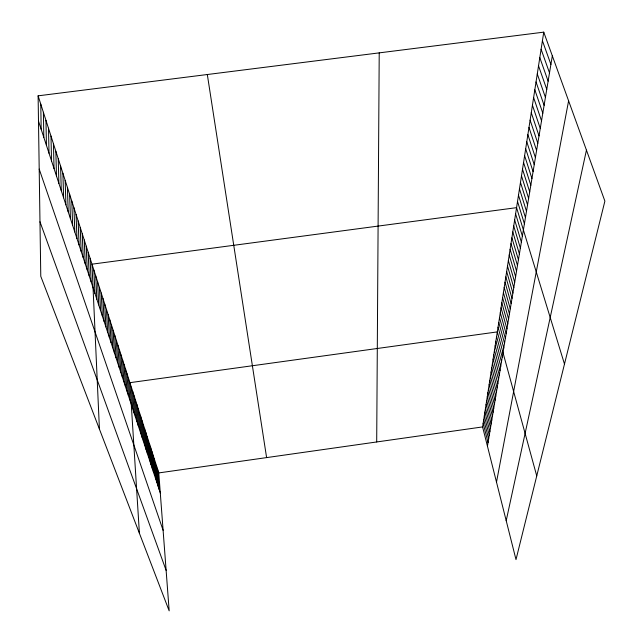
<?xml version="1.0" encoding="UTF-8"?>
<svg xmlns="http://www.w3.org/2000/svg" width="643" height="643" viewBox="0 0 643 643"><rect width="100%" height="100%" fill="white"/><g stroke="black" fill="none" stroke-linecap="round" stroke-linejoin="round"><path stroke-width="0.96" d="M376.694 441.958L379.217 52.871M543.753 32.15L604.886 201.114L515.999 559.595L482.596 426.92L543.753 32.15L38.114 95.831L40.782 276.329L169.173 610.85L158.781 472.918L38.114 95.831M487.45 446.186L552.329 55.853M496.5 482.154L568.605 100.838M506.202 520.685L586.44 150.132M158.781 472.918L482.596 426.92M39.979 221.771L166.127 570.365M542.419 40.774L550.906 64.429M541.101 49.262L549.5 72.868M539.807 57.621L548.117 81.171M538.529 65.851L546.759 89.353M537.275 73.961L545.425 97.406M536.037 81.942L544.107 105.339M39.199 169.101L163.105 530.306M534.823 89.811L542.805 113.144M533.618 97.559L541.527 120.844M532.436 105.203L540.265 128.423M531.271 112.726L539.027 135.89M530.121 120.145L537.805 143.244M528.988 127.459L536.6 150.502M527.871 134.66L535.41 157.648M38.492 121.093L160.292 492.932M526.77 141.765L534.237 164.688M525.685 148.774L533.079 171.633M524.616 155.678L531.946 178.481M523.563 162.494L530.821 185.232M522.518 169.213L529.719 191.887M521.489 175.836L528.626 198.446M520.476 182.371L527.549 204.916M519.48 188.825L526.488 211.306M518.499 195.183L525.444 217.599M517.527 201.46L524.407 223.812M564.482 364.075L516.562 207.657L91.989 264.177L99.432 429.138M515.606 213.846L522.373 236.069M514.657 219.962L521.369 242.114M513.725 225.99L520.38 248.077M512.801 231.938L519.399 253.961M511.892 237.814L518.435 259.764M510.992 243.609L517.478 265.495M510.108 249.339L516.538 271.153M509.232 254.99L515.614 276.739M508.364 260.568L514.697 282.253M507.512 266.081L513.789 287.694M506.668 271.523L512.897 293.071M505.84 276.892L512.013 298.376M505.012 282.205L511.145 303.617M504.2 287.445L510.285 308.793M503.397 292.629L509.433 313.905M502.609 297.741L508.597 318.96M501.821 302.797L507.769 323.943M501.05 307.796L506.949 328.87M500.286 312.731L506.137 333.741M499.531 317.61L505.334 338.556M498.783 322.424L504.546 343.306M498.044 327.191L503.766 348.008M536.744 475.933L497.312 331.901L129.902 382.673L139.41 533.312M496.597 336.554L502.231 357.235M495.882 341.16L501.476 361.768M495.174 345.709L500.736 366.253M494.483 350.202L499.997 370.689M493.792 354.655L499.265 375.07M493.109 359.051L498.55 379.402M492.434 363.399L497.835 383.678M491.766 367.7L497.135 387.914M491.107 371.951L496.436 392.101M490.456 376.155L495.745 396.249M489.813 380.318L495.07 400.34M489.178 384.434L494.395 404.391M488.543 388.501L493.728 408.401M487.924 392.527L493.068 412.364M487.306 396.514L492.417 416.278M486.695 400.452L491.774 420.16M486.092 404.351L491.131 423.994M485.489 408.217L490.505 427.796M484.902 412.034L489.878 431.549M484.316 415.812L489.259 435.263M483.737 419.549L488.648 438.944M483.166 423.255L488.045 442.585M207.319 74.524L266.604 457.599M157.672 469.438L159.175 489.524M156.546 465.934L158.049 486.084M155.413 462.381L156.908 482.604M154.264 458.797L155.759 479.091M153.106 455.18L154.593 475.539M151.933 451.515L153.42 471.946M150.751 447.809L152.23 468.313M149.554 444.072L151.025 464.648M148.34 440.286L149.811 460.935M147.118 436.468L148.581 457.181M145.881 432.602L147.335 453.387M144.635 428.696L146.082 449.553M143.365 424.742L144.812 445.671M142.087 420.747L143.526 441.749M140.793 416.704L142.224 437.787M139.491 412.621L140.913 433.776M138.165 408.49L139.587 429.717M136.83 404.31L138.237 425.61M135.48 400.083L136.879 421.454M134.106 395.799L135.504 417.251M132.723 391.474L134.106 412.999M131.325 387.102L132.699 408.699M128.471 378.188L129.83 399.938M127.017 373.655L128.367 395.485M125.554 369.066L126.896 390.968M124.067 364.42L125.393 386.403M122.564 359.718L123.882 381.781M121.037 354.96L122.347 377.095M119.502 350.146L120.796 372.361M117.934 345.275L119.22 367.563M116.359 340.332L117.629 362.7M114.759 335.341L116.021 357.781M113.136 330.277L114.39 352.798M111.496 325.149L112.734 347.75M109.84 319.965L111.062 342.639M108.161 314.708L109.366 337.462M106.457 309.379L107.646 332.214M104.729 303.986L105.902 326.901M102.976 298.521L104.142 321.516M101.208 292.983L102.358 316.059M99.408 287.373L100.541 310.529M97.591 281.69L98.709 304.927M95.751 275.927L96.844 299.244M93.878 270.092L94.955 293.481M90.092 258.253L91.129 281.803M88.171 252.249L89.192 275.871M86.226 246.165L87.223 269.867M84.249 239.992L85.23 263.775M82.248 233.739L83.204 257.594M80.214 227.389L81.155 251.333M78.157 220.959L79.073 244.975M76.067 214.432L76.959 238.529M73.953 207.818L74.813 231.986M71.807 201.106L72.643 225.355M69.629 194.29L70.433 218.62M67.411 187.386L68.198 211.788M65.168 180.37L65.924 204.852M62.893 173.256L63.617 197.811M60.579 166.031L61.278 190.658M58.24 158.7L58.899 183.408M55.853 151.266L56.488 176.037M53.441 143.702L54.036 168.554M50.982 136.035L51.544 160.951M48.49 128.246L49.021 153.235M45.958 120.329L46.449 145.39M43.386 112.292L43.837 137.425M40.774 104.126L41.184 129.323"/></g></svg>
